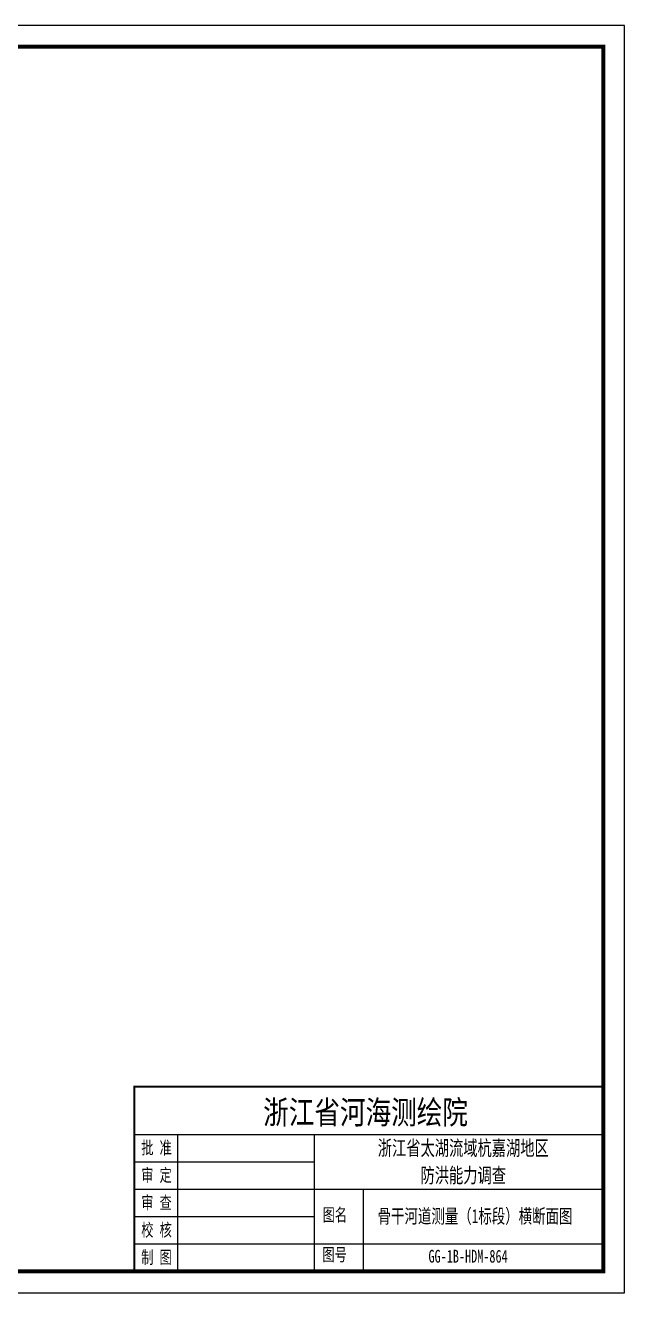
# Model space of a CAD drawing. Header units: millimetres. Extents: x 519117 to 520437, y 3371934 to 3372231.
# Drawn here: x 519396 to 519536.5, y 3371934.1 to 3372231.1 of the extents above; entities that cross this region are included whole.
import ezdxf
from ezdxf.enums import TextEntityAlignment as Align

# ---------------------------------------------------------------- set-up
doc = ezdxf.new("R2010")
doc.units = ezdxf.units.MM
doc.header["$LTSCALE"] = 0.4
doc.header["$MEASUREMENT"] = 0
doc.layers.add('TEXT', color=7, linetype='Continuous')
doc.layers.add('图框', color=7, linetype='Continuous')
doc.styles.add('tk2', font='', dxfattribs={"width": 0.8})
doc.styles.get('tk2').set_extended_font_data('SimSun')

msp = doc.modelspace()

# ---------------------------------------------------------------- linework, layer by layer
at = {"lineweight": 100, "const_width": 0.5}
msp.add_lwpolyline([(519531.53, 3371982.35), (519421.53, 3371982.35), (519421.53, 3371939.06), (519531.53, 3371939.06), (519531.53, 3371982.35)], dxfattribs=at)
at = {"layer": 'TEXT', "color": 0}
for p, q in [((519421.53, 3371971.15, 0), (519531.53, 3371971.15, 0)), ((519431.62, 3371971.15, 0), (519431.62, 3371945.48, 0)), ((519463.7, 3371971.15, 0), (519463.7, 3371945.48, 0)), ((519421.53, 3371964.73, 0), (519463.7, 3371964.73, 0)), ((519421.53, 3371958.31, 0), (519463.7, 3371958.31, 0)), ((519463.7, 3371958.31, 0), (519531.53, 3371958.31, 0)), ((519475.18, 3371958.31, 0), (519475.18, 3371939.06, 0)), ((519421.53, 3371951.9, 0), (519463.7, 3371951.9, 0)), ((519421.53, 3371945.48, 0), (519531.53, 3371945.48, 0)), ((519431.62, 3371945.48, 0), (519431.62, 3371939.06, 0)), ((519463.7, 3371945.48, 0), (519463.7, 3371939.06, 0))]:
    msp.add_line(p, q, dxfattribs=at)
at = {"layer": '图框', "flags": 128}
msp.add_lwpolyline([(519116.53, 3371934.06), (519536.53, 3371934.06), (519536.53, 3372231.06), (519116.53, 3372231.06)], close=True, dxfattribs=at)
at = {"layer": '图框', "const_width": 1, "flags": 128}
msp.add_lwpolyline([(519141.53, 3371939.06), (519531.53, 3371939.06), (519531.53, 3372226.06), (519141.53, 3372226.06)], close=True, dxfattribs=at)

# ---------------------------------------------------------------- texts
at = {"layer": 'TEXT', "color": 7, "ltscale": 8, "style": 'tk2'}
for tag, p, s, height, width in [('浙江省河海测绘院', (519451.75, 3371973.58, 0), '（单位名称）', 5.5, 0.8), ('批 准', (519423.15, 3371966.52, 0), '批准', 3, 0.7), ('审 定', (519423.15, 3371960.1, 0), '审定', 3, 0.7), ('审 查', (519423.15, 3371953.68, 0), '审 查', 3, 0.7), ('图名', (519465.69, 3371950.81, 0), '审查', 3, 0.7), ('校 核', (519423.15, 3371947.27, 0), '校 核', 3, 0.7), ('制 图', (519423.15, 3371940.85, 0), '制 图', 3, 0.7), ('图号', (519465.64, 3371941.48, 0), '图号', 3, 0.7)]:
    msp.add_attdef(tag, p, s, height=height, dxfattribs=dict(at, width=width))
at = {"layer": 'TEXT', "color": 0, "style": 'tk2', "width": 0.7}
for tag, text, height, p in [('浙江省太湖流域杭嘉湖地区', '浙江省太湖流域杭嘉湖地区', 3.5, (519498.68, 3371967.96, -206.67)), ('防洪能力调查', '防洪能力调查', 3.5, (519498.68, 3371961.57, -206.67)), ('骨干河道测量（1标段）横断面图', '骨干河道测量（1标段）横断面图', 3.3, (519501.43, 3371952, -206.67)), ('GG-1B-HDM-864', 'GG-1B-HDM-001', 3, (519499.8, 3371942.6, -206.67))]:
    msp.add_attdef(tag, text=text, height=height, dxfattribs=at).set_placement(p, align=Align.MIDDLE_CENTER)

doc.saveas('drawing.dxf')
